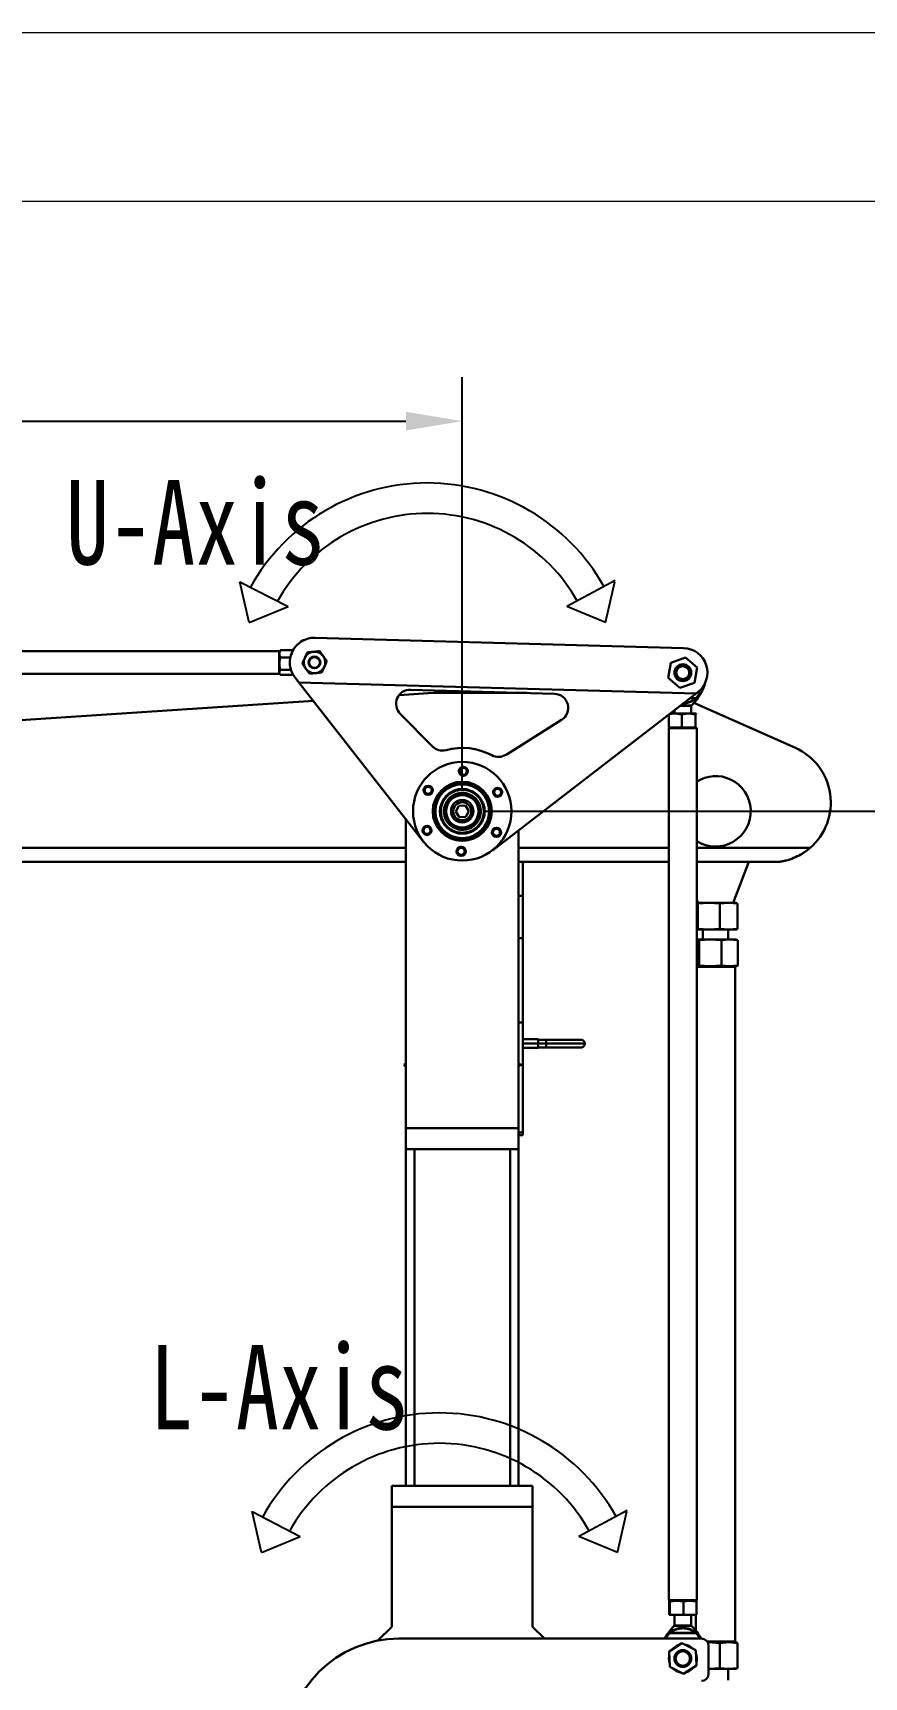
# Model space of a CAD drawing. Header units: millimetres. Extents: x -2601 to 21461, y 11492 to 21077.
# Drawn here: x 16254 to 16844, y 15694 to 16862 of the extents above; entities that cross this region are included whole.
import ezdxf

# ---------------------------------------------------------------- set-up
doc = ezdxf.new("R2010")
doc.units = ezdxf.units.MM
doc.header["$PDSIZE"] = -1
doc.layers.add('文字层', color=7, linetype='Continuous', lineweight=25)
doc.styles.get("Standard").update_dxf_attribs({"font": ''})
doc.styles.get('Standard').set_extended_font_data('HYSWLongFangSong')
doc.dimstyles.new('ISO-25', dxfattribs={"dimscale": 25, "dimtxt": 3.5, "dimasz": 1.6, "dimexe": 1.25, "dimexo": 0.625, "dimtad": 1, "dimdec": 0, "dimzin": 9, "dimdsep": 46, "dimtxsty": 'Standard', "dimcen": 2.5, "dimadec": 0, "dimazin": 2, "dimtfac": 1, "dimtdec": 0, "dimtofl": 0, "dimtmove": 0, "dimatfit": 3, "dimfxl": 1, "dimarcsym": 0})

# ---------------------------------------------------------------- blocks, each defined once
blk = doc.blocks.new('*D81')
at = {"color": 0, "lineweight": -2}
for p, q in [((15808.9, 16324.8), (15808.9, 16617.5)), ((16558.9, 16324.8), (16558.9, 16617.5)), ((15848.9, 16586.2), (16518.9, 16586.2))]:
    blk.add_line(p, q, dxfattribs=at)
at = {"color": 0}
for points in [[(15848.9, 16592.9), (15848.9, 16579.6), (15808.9, 16586.2)], [(16518.9, 16592.9), (16518.9, 16579.6), (16558.9, 16586.2)]]:
    blk.add_solid(points, dxfattribs=at)
at = {"layer": 'Defpoints', "color": 0}
for p in [(16558.9, 16586.2), (15808.9, 16309.2), (16558.9, 16309.2)]:
    blk.add_point(p, dxfattribs=at)
at = {"color": 0, "insert": (16183.9, 16645.6), "char_height": 87.5, "attachment_point": 5}
blk.add_mtext('750', dxfattribs=at)
blk = doc.blocks.new('*D82')
at = {"color": 0, "lineweight": -2}
for p, q in [((16574.6, 16309.2), (17450.9, 16309.2)), ((17419.7, 16269.2), (17419.7, 15649.2)), ((16574.6, 15609.2), (17450.9, 15609.2))]:
    blk.add_line(p, q, dxfattribs=at)
at = {"color": 0}
for points in [[(17413, 16269.2), (17426.4, 16269.2), (17419.7, 16309.2)], [(17413, 15649.2), (17426.4, 15649.2), (17419.7, 15609.2)]]:
    blk.add_solid(points, dxfattribs=at)
at = {"layer": 'Defpoints', "color": 0}
for p in [(16558.9, 16309.2), (16558.9, 15609.2), (17419.7, 15609.2)]:
    blk.add_point(p, dxfattribs=at)
at = {"color": 0, "insert": (17360.3, 15988.4), "char_height": 87.5, "attachment_point": 5, "rotation": 90}
blk.add_mtext('700', dxfattribs=at)
blk = doc.blocks.new('*D90')
at = {"color": 0, "lineweight": -2}
for p, q in [((15767.6, 16488.4), (14855.4, 16488.4)), ((14886.6, 16448.4), (14886.6, 15064.7)), ((16399.8, 15024.7), (14855.4, 15024.7))]:
    blk.add_line(p, q, dxfattribs=at)
at = {"color": 0}
for points in [[(14880, 16448.4), (14893.3, 16448.4), (14886.6, 16488.4)], [(14880, 15064.7), (14893.3, 15064.7), (14886.6, 15024.7)]]:
    blk.add_solid(points, dxfattribs=at)
at = {"layer": 'Defpoints', "color": 0}
for p in [(15783.2, 16488.4), (14886.6, 15024.7), (16415.4, 15024.7)]:
    blk.add_point(p, dxfattribs=at)
at = {"color": 0, "insert": (14827.3, 15774), "char_height": 87.5, "attachment_point": 5, "rotation": 90}
blk.add_mtext('1464', dxfattribs=at)
blk = doc.blocks.new('222')
for p, q in [((8104.5, 1227.3), (8097.8, 1256.3)), ((8097.8, 1256.3), (8132, 1238.6)), ((8364.4, 1257.1), (8330, 1238.6)), ((8357.5, 1227.3), (8364.2, 1256.3)), ((8104.5, 1227.3), (8132, 1238.6)), ((8357.5, 1227.3), (8330, 1238.6))]:
    blk.add_line(p, q)
for radius, end in [(143.8, 150.9432), (122.2, 150.6282)]:
    blk.add_arc((8231, 1182.6), radius, 29.2015, end)

msp = doc.modelspace()

# ---------------------------------------------------------------- linework, layer by layer
at = {"color": 0, "linetype": 'Continuous', "lineweight": 0}
msp.add_line((21461.3, 16861.9), (14356.8, 16861.9), dxfattribs=at)
at = {"color": 0, "linetype": 'Continuous', "lineweight": 15}
msp.add_line((21341.7, 16742.3), (14476.4, 16742.3), dxfattribs=at)
at = {"color": 161, "linetype": 'Continuous', "lineweight": 30, "true_color": 0x67adff}
for p, q in [((16444, 16429.7), (16443.9, 16429.4)), ((16443.9, 16429.4), (16444, 16429.3)), ((16445, 16430.3), (16445.2, 16430.1)), ((16445.2, 16430.1), (16445.2, 16430)), ((16446.4, 16430.8), (16446, 16430.9)), ((16446.4, 16430.7), (16446.4, 16430.8)), ((16716.1, 16425.1), (16454.4, 16432.4)), ((16428.9, 16422.9), (15828.9, 16422.9)), ((16429.4, 16423.2), (16428.9, 16422.5)), ((16428.9, 16422.9), (16428.9, 16406.9)), ((16429.6, 16423.6), (16429.4, 16423.2)), ((16437.8, 16423.6), (16429.6, 16423.6)), ((16436.8, 16418.5), (16429.6, 16418.5)), ((16437.3, 16420.6), (16438, 16421.7)), ((16437.8, 16423.6), (16438, 16422.9)), ((16437.9, 16423.2), (16437.8, 16423.6)), ((16438.1, 16423.1), (16438, 16423.3)), ((16717.6, 16418.4), (16707.2, 16414.7)), ((16725.9, 16411.2), (16717.6, 16418.4)), ((15828.9, 16406.9), (16428.9, 16406.9)), ((16428.9, 16407.3), (16429.4, 16406.5)), ((16437.2, 16409.7), (16429.6, 16409.7)), ((16437.8, 16406.1), (16429.6, 16406.1)), ((16438, 16406.6), (16437.8, 16406.1)), ((16438, 16406.5), (16438.1, 16406.6)), ((16440.2, 16404.1), (16442.8, 16400.7)), ((16707.2, 16414.7), (16705.3, 16403.9)), ((16705.3, 16403.9), (16713.6, 16396.8)), ((16723.9, 16400.5), (16725.9, 16411.2)), ((16442.8, 16400.7), (16725.1, 16392.8)), ((16442.8, 16400.7), (16531.4, 16287.6)), ((16514, 16391.6), (16538.2, 16393.2)), ((16522.2, 16395.5), (16624.5, 16392.6)), ((16538.2, 16393.2), (16604.9, 16393.2)), ((16580.3, 16281.4), (16725.1, 16392.8)), ((16713.6, 16396.8), (16723.9, 16400.5)), ((16725.1, 16392.8), (16726.3, 16393.7)), ((15814, 16345.6), (16453.1, 16387.6)), ((16709.6, 16380.9), (16709.6, 16378.6)), ((16713.9, 16384.2), (16721.7, 16384.2)), ((16720.6, 16389.4), (16724.8, 16389.4)), ((16720.8, 16389.5), (16725.1, 16389.5)), ((16721.6, 16384.1), (16721.6, 16378.6)), ((16723.5, 16386.3), (16795.6, 16354.3)), ((16537.8, 16355.3), (16514.8, 16378.4)), ((16629.5, 16374.1), (16590, 16349.3)), ((16705.7, 16368.6), (16705.7, 16377.9)), ((16710.2, 16378.6), (16705.9, 16378.1)), ((16706.6, 16378.6), (16710.2, 16378.6)), ((16714.8, 16378), (16710.2, 16378.6)), ((16710.2, 16378.6), (16719.7, 16378.6)), ((16719.7, 16378.6), (16714.8, 16378)), ((16714.8, 16368.6), (16714.8, 16378)), ((16724.7, 16378), (16719.7, 16378.6)), ((16719.7, 16378.6), (16725.1, 16378.6)), ((16725.1, 16378.6), (16724.7, 16378)), ((16724.7, 16368.6), (16724.7, 16378)), ((16725.1, 16378.6), (16725.1, 16378.6)), ((16725.1, 16378.5), (16725.1, 16378.6)), ((16706.1, 16368.6), (16705.6, 16368.1)), ((16705.6, 16368.1), (16705.6, 15749.1)), ((16714.8, 16368.6), (16705.7, 16368.6)), ((16725.6, 16368.1), (16710.3, 16368.1)), ((16724.7, 16368.6), (16714.8, 16368.6)), ((16725.1, 16368.6), (16724.7, 16368.6)), ((16725.6, 16368.1), (16725.1, 16368.6)), ((16725.6, 15749.1), (16725.6, 16368.1)), ((16557.9, 16330.1), (16557.8, 16330)), ((16556.5, 16313), (16554.4, 16309)), ((16561.1, 16313.2), (16556.5, 16313)), ((16563.5, 16309.3), (16561.1, 16313.2)), ((16518.9, 16303.5), (16518.9, 16084.2)), ((16554.4, 16309), (16556.8, 16305.1)), ((16556.8, 16305.1), (16561.4, 16305.3)), ((16561.4, 16305.3), (16563.5, 16309.3)), ((16598.9, 16084.2), (16598.9, 16295.8)), ((15823.9, 16283.2), (16518.9, 16283.2)), ((16598.9, 16283.2), (16705.6, 16283.2)), ((16725.6, 16283.2), (16806, 16283.2)), ((15867.6, 16273.2), (16518.9, 16273.2)), ((16598.9, 16273.2), (16705.6, 16273.2)), ((16601.9, 16249.2), (16601.9, 16273.2)), ((16725.6, 16273.2), (16782.9, 16273.2)), ((16762.6, 16273.2), (16751.4, 16244.2)), ((16598.9, 16249.2), (16601.9, 16249.2)), ((16601.9, 16249.2), (16601.9, 16219.2)), ((16726.4, 16244.2), (16725.6, 16246.4)), ((16726.4, 16244.2), (16725.6, 16244.2)), ((16726.4, 16243.6), (16734.2, 16244.2)), ((16751.4, 16244.2), (16726.4, 16244.2)), ((16726.4, 16243.6), (16726.4, 16225.7)), ((16734.2, 16244.2), (16741.9, 16243.6)), ((16741.9, 16243.6), (16748.2, 16244.2)), ((16741.9, 16243.6), (16741.9, 16225.7)), ((16748.2, 16244.2), (16754.5, 16243.6)), ((16753.2, 16244.2), (16751.4, 16244.2)), ((16753.5, 16244.1), (16753.2, 16244.2)), ((16754.5, 16243.6), (16754.5, 16225.7)), ((16601.9, 16219.2), (16598.9, 16219.2)), ((16601.9, 16159.2), (16601.9, 16219.2)), ((16734.2, 16225.2), (16725.6, 16225.2)), ((16735.1, 16218.2), (16725.6, 16218.2)), ((16734.2, 16225.2), (16726.4, 16225.7)), ((16727.2, 16217.6), (16735.1, 16218.2)), ((16727.2, 16217.6), (16727.2, 16199.7)), ((16729.9, 16225.2), (16729.9, 16218.2)), ((16741.9, 16225.7), (16734.2, 16225.2)), ((16748.2, 16225.2), (16734.2, 16225.2)), ((16735.1, 16218.2), (16743, 16217.6)), ((16748.9, 16218.2), (16735.1, 16218.2)), ((16748.2, 16225.2), (16741.9, 16225.7)), ((16743, 16217.6), (16748.9, 16218.2)), ((16743, 16217.6), (16743, 16199.7)), ((16747.9, 16218.2), (16747.9, 16225.2)), ((16754.5, 16225.7), (16748.2, 16225.2)), ((16753.2, 16225.2), (16748.2, 16225.2)), ((16748.9, 16218.2), (16754.8, 16217.6)), ((16753.2, 16218.2), (16748.9, 16218.2)), ((16753.2, 16225.2), (16753.5, 16225.2)), ((16753.7, 16218), (16753.2, 16218.2)), ((16754.8, 16217.6), (16754.8, 16199.7)), ((16735.1, 16199.2), (16725.6, 16199.2)), ((16752.9, 16198.7), (16725.6, 16198.7)), ((16735.1, 16199.2), (16727.2, 16199.7)), ((16743, 16199.7), (16735.1, 16199.2)), ((16748.9, 16199.2), (16735.1, 16199.2)), ((16748.9, 16199.2), (16743, 16199.7)), ((16754.8, 16199.7), (16748.9, 16199.2)), ((16753.2, 16199.2), (16748.9, 16199.2)), ((16752.9, 16198.7), (16752.4, 16199.2)), ((16752.9, 15719.7), (16752.9, 16198.7)), ((16753.2, 16199.2), (16753.7, 16199.3)), ((16598.9, 16159.2), (16601.9, 16159.2)), ((16601.9, 16159.2), (16601.9, 16129.2)), ((16612.9, 16147.3), (16601.9, 16147.3)), ((16612.9, 16144.3), (16612.9, 16147.3)), ((16618.4, 16147), (16612.9, 16147)), ((16618.4, 16144.3), (16618.4, 16147)), ((16612.9, 16144.3), (16601.9, 16144.3)), ((16601.9, 16141.3), (16612.9, 16141.3)), ((16601.9, 16141.2), (16612.9, 16141.2)), ((16612.9, 16141.3), (16612.9, 16144.3)), ((16618.4, 16144.3), (16612.9, 16144.3)), ((16612.9, 16141.5), (16618.4, 16141.5)), ((16612.9, 16141.4), (16618.4, 16141.4)), ((16612.9, 16141.3), (16612.9, 16141.2)), ((16618.4, 16144.3), (16618.4, 16141.5)), ((16618.4, 16141.5), (16618.4, 16141.4)), ((16518.9, 16127.7), (16517.5, 16129.1)), ((16600.4, 16129.1), (16598.9, 16127.7)), ((16601.9, 16129.2), (16600.3, 16129.2)), ((16601.9, 16081.2), (16601.9, 16129.2)), ((16518.9, 16084.2), (16598.9, 16084.2)), ((16518.9, 16069.2), (16518.9, 16084.2)), ((16598.9, 16084.2), (16598.9, 16069.2)), ((16598.9, 16081.2), (16601.9, 16081.2)), ((16601.9, 16079.2), (16598.9, 16079.2)), ((16601.9, 16081.2), (16601.9, 16079.2)), ((16598.9, 16069.2), (16518.9, 16069.2)), ((16518.9, 16069.2), (16518.9, 15830.2)), ((16524.9, 16069.2), (16524.9, 15830.2)), ((16592.9, 16069.2), (16592.9, 15830.2)), ((16598.9, 16069.2), (16598.9, 15830.2)), ((16508.9, 15815.2), (16508.9, 15830.2)), ((16508.9, 15830.2), (16608.9, 15830.2)), ((16608.9, 15815.2), (16608.9, 15830.2)), ((16608.9, 15815.2), (16508.9, 15815.2)), ((16508.9, 15730.2), (16508.9, 15815.2)), ((16608.9, 15730.2), (16608.9, 15815.2)), ((16705.6, 15749.1), (16706.1, 15748.6)), ((16705.6, 15749.1), (16710.3, 15749.1)), ((16706.1, 15748.6), (16705.9, 15748)), ((16705.9, 15738.6), (16705.9, 15748)), ((16706.3, 15738.6), (16705.9, 15738.6)), ((16706.3, 15748), (16706.1, 15748.6)), ((16706.1, 15748.6), (16711.2, 15748.6)), ((16706.1, 15748.6), (16706.1, 15748.6)), ((16710.6, 15748.6), (16706.1, 15748.6)), ((16711.2, 15748.6), (16706.3, 15748)), ((16706.3, 15738.6), (16706.3, 15748)), ((16716, 15738.6), (16706.3, 15738.6)), ((16709.6, 15731.1), (16709.6, 15738.6)), ((16716, 15748), (16711.2, 15748.6)), ((16711.2, 15748.6), (16720.7, 15748.6)), ((16720.7, 15748.6), (16716, 15748)), ((16716, 15738.6), (16716, 15748)), ((16725.3, 15738.6), (16716, 15738.6)), ((16725.3, 15748), (16720.7, 15748.6)), ((16721.6, 15731.1), (16721.6, 15738.6)), ((16724.9, 15738.6), (16724.9, 15727.2)), ((16725.1, 15748.6), (16725.6, 15749.1)), ((16725.1, 15748.5), (16725.3, 15748)), ((16725.3, 15738.6), (16725.3, 15748)), ((16508.9, 15730.2), (16499, 15720.3)), ((16617.4, 15721.7), (16608.9, 15730.2)), ((16728.9, 15721.7), (16513.9, 15721.7)), ((16715, 15718.5), (16705.8, 15712.6)), ((16706.1, 15725.6), (16725.1, 15725.6)), ((16706.4, 15725.8), (16724.8, 15725.8)), ((16724.8, 15713.5), (16715, 15718.5)), ((16732.9, 15719.7), (16752.9, 15719.7)), ((16733.2, 15719.1), (16734.2, 15719.2)), ((16734.2, 15719.2), (16733.3, 15719.2)), ((16733.9, 15696.7), (16733.9, 15716.7)), ((16734.2, 15719.2), (16742, 15718.6)), ((16748.3, 15719.2), (16734.2, 15719.2)), ((16742, 15718.6), (16748.3, 15719.2)), ((16742, 15718.6), (16742, 15700.7)), ((16748.3, 15719.2), (16754.5, 15718.6)), ((16753.2, 15719.2), (16748.3, 15719.2)), ((16752.4, 15719.2), (16752.9, 15719.7)), ((16753.5, 15719.1), (16753.2, 15719.2)), ((16754.5, 15718.6), (16754.5, 15700.7)), ((16705.8, 15712.6), (16706.4, 15701.6)), ((16725.4, 15702.6), (16724.8, 15713.5)), ((16706.4, 15701.6), (16716.1, 15696.6)), ((16716.1, 15696.6), (16725.4, 15702.6)), ((16734.2, 15700.2), (16733.9, 15700.2)), ((16734.2, 15700.2), (16733.9, 15700.2)), ((16742, 15700.7), (16734.2, 15700.2)), ((16748.3, 15700.2), (16734.2, 15700.2)), ((16748.3, 15700.2), (16742, 15700.7)), ((16747.9, 15692.2), (16747.9, 15700.2)), ((16754.5, 15700.7), (16748.3, 15700.2)), ((16753.2, 15700.2), (16748.3, 15700.2)), ((16753.2, 15700.2), (16753.5, 15700.2))]:
    msp.add_line(p, q, dxfattribs=at)
at = {"color": 161, "linetype": 'Continuous', "lineweight": 30, "true_color": 0x67adff, "flags": 128}
for points in [[(16443.9, 16429.4), (16444, 16429.5), (16444.3, 16429.6), (16444.7, 16429.8), (16445.2, 16430.1)], [(16444, 16429.7), (16444.1, 16429.8), (16444.3, 16429.9), (16444.6, 16430.1), (16445, 16430.3)], [(16445, 16430.3), (16445.4, 16430.5), (16445.7, 16430.7), (16445.9, 16430.8), (16446, 16430.9)], [(16445.2, 16430.1), (16445.6, 16430.4), (16446, 16430.6), (16446.3, 16430.7), (16446.4, 16430.8)], [(16713.8, 16384.1), (16714, 16384.1), (16715.6, 16384.1), (16717.1, 16384.1), (16718.6, 16384.1), (16719.8, 16384.1), (16720.8, 16384.1), (16721.4, 16384.1), (16721.6, 16384.1)], [(16710.3, 16368.1), (16708.8, 16368.1), (16707.5, 16368.1), (16706.6, 16368.1), (16705.9, 16368.1), (16705.6, 16368.1), (16705.6, 16368.1)], [(16618.4, 16144.3), (16621.6, 16144.3), (16624.8, 16144.3), (16627.8, 16144.3), (16630.8, 16144.3), (16633.6, 16144.3), (16636.1, 16144.3), (16638.4, 16144.3), (16640.5, 16144.3), (16642.3, 16144.3), (16643.7, 16144.3), (16644.8, 16144.2), (16645.5, 16144.2), (16645.9, 16144.2), (16645.9, 16144.2)], [(16517.5, 16129.1), (16517.6, 16129.1), (16517.9, 16129.4), (16518.2, 16129.8), (16518.8, 16130.3), (16518.9, 16130.5)], [(16598.9, 16130.5), (16599.1, 16130.3), (16599.6, 16129.8), (16600, 16129.4), (16600.3, 16129.1), (16600.4, 16129.1)], [(16710.3, 15749.1), (16712, 15749.1), (16713.8, 15749.1), (16715.7, 15749.1), (16717.6, 15749.1), (16719.4, 15749.1), (16721.1, 15749.1), (16722.6, 15749.1), (16723.8, 15749.1), (16724.7, 15749.1), (16725.3, 15749.1), (16725.6, 15749.1), (16725.6, 15749.1)], [(16725.1, 15748.6), (16725, 15748.6), (16724.5, 15748.6), (16723.7, 15748.6), (16722.5, 15748.6), (16721.1, 15748.6), (16719.5, 15748.6), (16717.7, 15748.6), (16715.9, 15748.6), (16714, 15748.6), (16712.2, 15748.6), (16710.6, 15748.6)], [(16720.7, 15748.6), (16721.7, 15748.6), (16722.6, 15748.6), (16723.3, 15748.6), (16724, 15748.6), (16724.5, 15748.6), (16724.9, 15748.6), (16725.1, 15748.6), (16725.1, 15748.6)], [(16721.7, 15730.9), (16721.5, 15730.9), (16721, 15730.9), (16720.1, 15730.9), (16719, 15730.9), (16717.7, 15730.9), (16716.3, 15730.9), (16714.9, 15730.9), (16713.4, 15730.9), (16712.2, 15730.9), (16711.1, 15730.9), (16710.2, 15730.9), (16709.7, 15730.9), (16709.5, 15730.9)], [(16721.6, 15731.1), (16721.4, 15731.1), (16720.8, 15731.1), (16719.8, 15731.1), (16718.6, 15731.1), (16717.1, 15731.1), (16715.6, 15731.1), (16714, 15731.1), (16712.6, 15731.1), (16711.4, 15731.1), (16710.4, 15731.1), (16709.8, 15731.1), (16709.6, 15731.1)], [(16705.6, 15707.5), (16705.8, 15709.4), (16705.9, 15710.2)], [(16706.3, 15704), (16705.8, 15705.7), (16705.6, 15707.5)]]:
    msp.add_lwpolyline(points, dxfattribs=at)
at = {"color": 161, "linetype": 'Continuous', "lineweight": 30, "true_color": 0x67adff}
for centre, radius in [((16453.9, 16414.9), 4.19), ((16453.9, 16414.9), 3.8), ((16715.6, 16407.6), 6), ((16715.6, 16407.6), 5.05), ((16715.6, 16407.6), 4.6), ((16558.9, 16309.2), 35), ((16559.7, 16337.6), 3.25), ((16559.7, 16337.6), 2.5), ((16534.7, 16324.1), 3.25), ((16534.7, 16324.1), 2.5), ((16558.9, 16309.2), 21), ((16558.9, 16309.2), 20.6), ((16558.9, 16309.2), 20.4), ((16558.9, 16309.2), 20.2), ((16558.9, 16309.2), 20), ((16558.9, 16309.2), 19.9), ((16558.9, 16309.2), 19.1), ((16558.9, 16309.2), 15.6), ((16558.9, 16309.2), 15.4), ((16584, 16322.7), 3.25), ((16584, 16322.7), 2.5), ((16558.9, 16309.2), 12.5), ((16558.9, 16309.2), 11.5), ((16558.9, 16309.2), 8), ((16558.9, 16309.2), 6.43), ((16533.9, 16295.6), 3.25), ((16533.9, 16295.6), 2.5), ((16583.2, 16294.2), 3.25), ((16583.2, 16294.2), 2.5), ((16558.1, 16280.7), 3.25), ((16558.1, 16280.7), 2.5), ((16715.6, 15707.6), 6), ((16715.6, 15707.6), 5.1)]:
    msp.add_circle(centre, radius, dxfattribs=at)
for centre, radius, start, end in [((16453.9, 16414.9), 17.5, 88.402, 218.0587), ((16453.9, 16414.9), 7.62, 155.9799, 215.9799), ((16453.9, 16414.9), 7.62, 95.9799, 155.9799), ((16453.9, 16414.9), 7.62, 35.9799, 95.9799), ((16453.9, 16414.9), 7.62, 335.9799, 35.9799), ((16715.6, 16407.6), 17.5, 307.5687, 88.402), ((16453.9, 16414.9), 7.62, 215.9799, 275.9799), ((16453.9, 16414.9), 7.62, 275.9799, 335.9799), ((16521.9, 16385.5), 10, 88.402, 224.8036), ((16624.2, 16382.6), 10, 302.1407, 88.402), ((16721.8, 16384.1), 0.2, 134.7159, 180.0002), ((16724.7, 16389.1), 0.287, 357.1127, 60.8564), ((16704.3, 16362.9), 33.8, 51.759, 52.0803), ((16544.9, 16362.3), 10, 224.8036, 284.8036), ((16558.9, 16309.2), 45, 62.1407, 104.8036), ((16584.6, 16357.8), 10, 242.1407, 302.1407), ((16778.3, 16315.4), 42.5, 310.6421, 66), ((16738.9, 16309.2), 25, 65.0339, 122.2817), ((16738.9, 16309.2), 25, 237.7187, 65.0339), ((16709.4, 15731.1), 0.2, 314.7159, 0.0002), ((16721.8, 15731.1), 0.2, 180.0002, 225.2845), ((16513.9, 15641.7), 80, 90, 180), ((16712.4, 15733.8), 10.3, 231.3643, 232.4184), ((16706.5, 15726), 0.295, 179.064, 239.8921), ((16715.6, 15707.6), 10, 104.6717, 141.0614), ((16715.6, 15707.6), 10, 44.6717, 81.0614), ((16724.7, 15726), 0.295, 300.1079, 0.936), ((16809, 15619.1), 135.6, 128.1578, 128.2378), ((16728.9, 15716.7), 5, 0, 90), ((16715.6, 15707.6), 10, 344.6716, 21.0615), ((16715.6, 15707.6), 10, 224.6717, 261.0615), ((16715.6, 15707.6), 10, 284.6716, 321.2398), ((16728.9, 15696.7), 5, 270, 0)]:
    msp.add_arc(centre, radius, start, end, dxfattribs=at)
for points, knots in [([(16428.9, 16421), (16428.9, 16421.1), (16429, 16422), (16429.3, 16422.8), (16429.6, 16423.6)], [0, 0, 0, 0, 0.070219, 1, 1, 1, 1]), ([(16429.6, 16418.5), (16429.4, 16418.9), (16429.1, 16419.7), (16429, 16420.6), (16428.9, 16421)], [0, 0, 0, 0, 0.49547, 1, 1, 1, 1]), ([(16428.9, 16414.1), (16429, 16415.2), (16429.1, 16416.7), (16429.5, 16418.2), (16429.6, 16418.5)], [0, 0, 0, 0, 0.784885, 1, 1, 1, 1]), ([(16439.2, 16424), (16439, 16423.9), (16438.7, 16423.7), (16438.4, 16423.4), (16438.2, 16423.2)], [0, 0, 0, 0, 0.388984, 1, 1, 1, 1]), ([(16447, 16418), (16446.8, 16417.7), (16446.2, 16416.3), (16445.7, 16415), (16445.2, 16414)], [0, 0, 0, 0, 0.235083, 1, 1, 1, 1]), ([(16448.8, 16422), (16448.7, 16421.7), (16448.1, 16420.4), (16447.5, 16419), (16447, 16418)], [0, 0, 0, 0, 0.2151, 1, 1, 1, 1]), ([(16453.2, 16422.4), (16453, 16422.4), (16451.6, 16422.3), (16450.1, 16422.1), (16448.8, 16422)], [0, 0, 0, 0, 0.070204, 1, 1, 1, 1]), ([(16457.5, 16422.9), (16456.8, 16422.8), (16455.4, 16422.7), (16453.9, 16422.5), (16453.2, 16422.4)], [0, 0, 0, 0, 0.49539, 1, 1, 1, 1]), ([(16460.1, 16419.3), (16460, 16419.4), (16459.2, 16420.6), (16458.3, 16421.8), (16457.5, 16422.9)], [0, 0, 0, 0, 0.070214, 1, 1, 1, 1]), ([(16462.7, 16415.8), (16462.3, 16416.4), (16461.4, 16417.5), (16460.6, 16418.7), (16460.1, 16419.3)], [0, 0, 0, 0, 0.495462, 1, 1, 1, 1]), ([(16460.9, 16411.8), (16461.4, 16412.8), (16462, 16414.2), (16462.6, 16415.5), (16462.7, 16415.8)], [0, 0, 0, 0, 0.784839, 1, 1, 1, 1]), ([(16429.6, 16409.7), (16429.3, 16410.8), (16429, 16412.3), (16429, 16413.7), (16428.9, 16414.1)], [0, 0, 0, 0, 0.764951, 1, 1, 1, 1]), ([(16428.9, 16407.9), (16428.9, 16408), (16429, 16408.6), (16429.3, 16409.2), (16429.6, 16409.7)], [0, 0, 0, 0, 0.07025, 1, 1, 1, 1]), ([(16429.6, 16406.1), (16429.4, 16406.4), (16429.1, 16407), (16429, 16407.6), (16428.9, 16407.9)], [0, 0, 0, 0, 0.495441, 1, 1, 1, 1]), ([(16439.1, 16405.8), (16438.8, 16406.1), (16438.4, 16406.3), (16438.1, 16406.5), (16438.1, 16406.6)], [0, 0, 0, 0, 0.982135, 1, 1, 1, 1]), ([(16445.2, 16414), (16445.6, 16413.4), (16446.5, 16412.2), (16447.3, 16411), (16447.8, 16410.4)], [0, 0, 0, 0, 0.495483, 1, 1, 1, 1]), ([(16447.8, 16410.4), (16447.8, 16410.3), (16448.7, 16409.1), (16449.6, 16407.9), (16450.4, 16406.8)], [0, 0, 0, 0, 0.0702521, 1, 1, 1, 1]), ([(16450.4, 16406.8), (16451.1, 16406.9), (16452.5, 16407.1), (16454, 16407.2), (16454.7, 16407.3)], [0, 0, 0, 0, 0.49539, 1, 1, 1, 1]), ([(16454.7, 16407.3), (16454.8, 16407.3), (16456.3, 16407.5), (16457.8, 16407.6), (16459.1, 16407.8)], [0, 0, 0, 0, 0.070202, 1, 1, 1, 1]), ([(16459.1, 16407.8), (16459.6, 16408.8), (16460.2, 16410.1), (16460.8, 16411.5), (16460.9, 16411.8)], [0, 0, 0, 0, 0.764941, 1, 1, 1, 1]), ([(16731.5, 16400.5), (16731.3, 16399.7), (16730.6, 16397.3), (16728.6, 16393.2), (16725.6, 16388.5), (16723, 16385.7), (16721.7, 16384.2)], [0, 0, 0, 0, 0.133443, 0.391722, 0.697937, 1, 1, 1, 1]), ([(16729.6, 16397.1), (16729.6, 16397), (16729.2, 16396.1), (16728.5, 16394.7), (16727.4, 16392.8), (16726.3, 16391.1), (16725.5, 16390), (16725.1, 16389.5)], [0, 0, 0, 0, 0.037983, 0.311673, 0.561419, 0.77874, 1, 1, 1, 1]), ([(16730.3, 16398.4), (16730.1, 16397.9), (16729.8, 16397), (16728.8, 16394.9), (16727.4, 16392.3), (16725.9, 16390.3), (16725.2, 16389.4)], [0, 0, 0, 0, 0.145217, 0.292676, 0.67809, 1, 1, 1, 1]), ([(16724.9, 16389.1), (16724.1, 16388.5), (16722.6, 16387.5), (16719.8, 16386.4), (16717.7, 16385.9), (16716.4, 16385.9), (16716.1, 16385.9)], [0, 0, 0, 0, 0.341513, 0.642481, 0.908041, 1, 1, 1, 1]), ([(16724.8, 16389.4), (16724, 16388.8), (16722.5, 16387.7), (16719.8, 16386.7), (16717.7, 16386.2), (16716.7, 16386.2), (16716.5, 16386.2)], [0, 0, 0, 0, 0.35575, 0.66821, 0.942858, 1, 1, 1, 1]), ([(16725.1, 16389.5), (16725, 16389.5), (16724.9, 16389.4), (16724.8, 16389.4), (16724.8, 16389.4)], [0, 0, 0, 0, 0.544864, 1, 1, 1, 1]), ([(16725.2, 16389.4), (16725.2, 16389.3), (16725.1, 16389.2), (16725, 16389.2), (16724.9, 16389.1)], [0, 0, 0, 0, 0.547734, 1, 1, 1, 1]), ([(16579, 16303.8), (16578.6, 16302.6), (16577.8, 16300.1), (16575.7, 16296.7), (16572.9, 16293.6), (16569.4, 16291.1), (16566.2, 16289.6), (16563.4, 16288.9), (16560.7, 16288.4), (16557.4, 16288.3), (16553.6, 16289), (16549.9, 16290.3), (16546.5, 16292.4), (16543.4, 16295.2), (16540.9, 16298.7), (16539.4, 16301.9), (16538.7, 16304.7), (16538.2, 16307.4), (16538.1, 16310.7), (16538.8, 16314.5), (16540.1, 16318.2), (16542.2, 16321.6), (16545, 16324.7), (16548.5, 16327.2), (16551.7, 16328.7), (16554.4, 16329.4), (16557.1, 16329.9), (16560.5, 16330), (16564.3, 16329.3), (16568, 16328), (16571.4, 16325.9), (16574.5, 16323.1), (16577, 16319.6), (16578.5, 16316.4), (16579.2, 16313.7), (16579.7, 16311), (16579.8, 16307.6), (16579.3, 16305.1), (16579, 16303.8)], [0, 0, 0, 0, 0.029126, 0.059993, 0.092146, 0.12498, 0.157814, 0.173911, 0.190008, 0.220876, 0.250002, 0.279126, 0.309993, 0.342145, 0.37498, 0.407814, 0.42391, 0.440007, 0.470877, 0.500001, 0.529126, 0.559994, 0.592146, 0.62498, 0.657814, 0.673908, 0.690008, 0.720876, 0.750003, 0.779126, 0.809994, 0.842145, 0.874981, 0.907815, 0.92391, 0.940008, 0.970877, 1, 1, 1, 1]), ([(16574.3, 16305.1), (16574, 16304.2), (16573.4, 16302.3), (16571.7, 16299.6), (16569.6, 16297.3), (16567, 16295.3), (16564, 16294), (16560.9, 16293.3), (16557.8, 16293.3), (16554.9, 16293.7), (16552.1, 16294.8), (16549.4, 16296.4), (16547.1, 16298.5), (16545.1, 16301.1), (16543.8, 16304.1), (16543.1, 16307.2), (16543, 16310.3), (16543.5, 16313.2), (16544.6, 16316), (16546.1, 16318.7), (16548.3, 16321), (16550.9, 16323), (16553.9, 16324.3), (16557, 16325), (16560.1, 16325.1), (16563, 16324.6), (16565.8, 16323.5), (16568.5, 16322), (16570.8, 16319.8), (16572.7, 16317.2), (16574.1, 16314.2), (16574.8, 16311.1), (16574.9, 16308), (16574.5, 16306), (16574.3, 16305.1)], [0, 0, 0, 0, 0.029128, 0.060002, 0.09216, 0.124998, 0.157841, 0.189998, 0.22087, 0.249999, 0.279127, 0.310002, 0.342158, 0.375, 0.40784, 0.439997, 0.470871, 0.499999, 0.529128, 0.560002, 0.592161, 0.624999, 0.657842, 0.689999, 0.720871, 0.749999, 0.779127, 0.810002, 0.842158, 0.874998, 0.907839, 0.939997, 0.97087, 1, 1, 1, 1]), ([(16573.7, 16305.2), (16573.4, 16304.4), (16572.8, 16302.5), (16571.3, 16300), (16569.2, 16297.7), (16566.7, 16295.9), (16563.8, 16294.6), (16560.8, 16293.9), (16557.8, 16293.9), (16555, 16294.3), (16552.3, 16295.3), (16549.8, 16296.8), (16547.5, 16298.9), (16545.7, 16301.4), (16544.4, 16304.3), (16543.7, 16307.3), (16543.6, 16310.3), (16544.1, 16313.1), (16545.1, 16315.8), (16546.6, 16318.3), (16548.7, 16320.6), (16551.2, 16322.4), (16554.1, 16323.7), (16557.1, 16324.4), (16560.1, 16324.5), (16562.9, 16324), (16565.6, 16323), (16568.1, 16321.5), (16570.4, 16319.4), (16572.2, 16316.9), (16573.5, 16314), (16574.2, 16311), (16574.3, 16308), (16573.9, 16306.2), (16573.7, 16305.2)], [0, 0, 0, 0, 0.0291286, 0.0600034, 0.0921614, 0.1250022, 0.1578425, 0.1899983, 0.2208738, 0.2500005, 0.2791284, 0.3100036, 0.3421598, 0.3750003, 0.40784, 0.4399979, 0.470871, 0.5000002, 0.5291287, 0.5600036, 0.5921616, 0.6250024, 0.6578426, 0.6899985, 0.720874, 0.7500009, 0.7791283, 0.8100036, 0.8421597, 0.8750003, 0.907841, 0.9399978, 0.9708709, 1, 1, 1, 1]), ([(16571.6, 16305.8), (16571.4, 16305), (16570.9, 16303.5), (16569.5, 16301.3), (16567.7, 16299.3), (16565.6, 16297.7), (16563.1, 16296.6), (16560.5, 16296.1), (16558, 16296), (16555.6, 16296.4), (16553.3, 16297.3), (16551.1, 16298.6), (16549.1, 16300.4), (16547.5, 16302.5), (16546.4, 16305), (16545.9, 16307.6), (16545.8, 16310.1), (16546.2, 16312.5), (16547.1, 16314.8), (16548.4, 16317), (16550.1, 16319), (16552.3, 16320.6), (16554.8, 16321.7), (16557.4, 16322.2), (16559.9, 16322.3), (16562.3, 16321.9), (16564.6, 16321), (16566.8, 16319.7), (16568.8, 16318), (16570.4, 16315.8), (16571.5, 16313.3), (16572, 16310.7), (16572.1, 16308.2), (16571.8, 16306.6), (16571.6, 16305.8)], [0, 0, 0, 0, 0.02913, 0.060005, 0.092161, 0.124998, 0.157839, 0.19, 0.22087, 0.249998, 0.279129, 0.310005, 0.342162, 0.375001, 0.407841, 0.439997, 0.470872, 0.5, 0.52913, 0.56, 0.592161, 0.624998, 0.657839, 0.69, 0.720871, 0.749999, 0.77913, 0.810005, 0.842162, 0.875001, 0.907841, 0.939998, 0.970872, 1, 1, 1, 1]), ([(16806, 16283.2), (16805, 16282.3), (16802.9, 16280.6), (16799, 16278.2), (16794.3, 16275.9), (16789.9, 16274.4), (16786.8, 16273.7), (16785.2, 16273.5), (16784, 16273.3), (16783.3, 16273.2), (16783, 16273.2), (16783, 16273.2), (16782.9, 16273.2)], [0, 0, 0, 0, 0.140956, 0.285629, 0.501807, 0.723986, 0.820613, 0.88482, 0.927438, 0.970312, 0.987236, 1, 1, 1, 1]), ([(16725.6, 16243.9), (16725.8, 16243.9), (16726, 16243.8), (16726.3, 16243.6), (16726.4, 16243.6)], [0, 0, 0, 0, 0.587813, 1, 1, 1, 1]), ([(16754.5, 16243.6), (16754.4, 16243.6), (16754, 16243.9), (16753.7, 16244), (16753.4, 16244)], [0, 0, 0, 0, 0.329432, 1, 1, 1, 1]), ([(16726.4, 16225.7), (16726.3, 16225.7), (16726, 16225.5), (16725.8, 16225.4), (16725.6, 16225.4)], [0, 0, 0, 0, 0.41223, 1, 1, 1, 1]), ([(16725.6, 16218), (16726, 16218), (16726.5, 16217.9), (16727, 16217.6), (16727.2, 16217.6)], [0, 0, 0, 0, 0.70735, 1, 1, 1, 1]), ([(16753.4, 16225.3), (16753.7, 16225.3), (16754, 16225.4), (16754.4, 16225.7), (16754.5, 16225.7)], [0, 0, 0, 0, 0.670568, 1, 1, 1, 1]), ([(16754.8, 16217.6), (16754.7, 16217.6), (16754.3, 16217.9), (16753.9, 16217.9), (16753.7, 16217.9)], [0, 0, 0, 0, 0.401423, 1, 1, 1, 1]), ([(16727.2, 16199.7), (16727, 16199.7), (16726.5, 16199.4), (16726, 16199.3), (16725.6, 16199.3)], [0, 0, 0, 0, 0.292672, 1, 1, 1, 1]), ([(16753.7, 16199.4), (16753.9, 16199.4), (16754.3, 16199.5), (16754.7, 16199.7), (16754.8, 16199.7)], [0, 0, 0, 0, 0.598577, 1, 1, 1, 1]), ([(16645.9, 16144.2), (16645.9, 16144.4), (16645.9, 16144.8), (16645.7, 16145.4), (16645.3, 16146), (16644.8, 16146.4), (16644.4, 16146.7), (16644, 16146.9), (16643.7, 16146.9), (16643.5, 16147), (16643.4, 16147), (16643.3, 16147), (16643.2, 16147), (16643, 16147), (16642.6, 16147), (16641.7, 16147), (16640.6, 16147), (16639.1, 16147), (16637.5, 16147), (16635.5, 16147), (16633.4, 16147), (16631.1, 16147), (16628.6, 16147), (16626, 16147), (16623.3, 16147), (16620.7, 16147), (16619.1, 16147), (16618.4, 16147)], [0, 0, 0, 0, 0.009952, 0.029861, 0.046506, 0.060903, 0.073273, 0.083532, 0.09117, 0.095989, 0.100877, 0.108604, 0.125713, 0.159181, 0.223495, 0.292368, 0.35892, 0.425035, 0.49102, 0.55695, 0.62284, 0.688732, 0.7546, 0.820468, 0.886329, 0.952195, 1, 1, 1, 1]), ([(16618.4, 16141.4), (16618.9, 16141.4), (16620.4, 16141.4), (16622.7, 16141.4), (16625.4, 16141.4), (16628.1, 16141.4), (16630.6, 16141.4), (16633, 16141.4), (16635.1, 16141.4), (16637.1, 16141.4), (16638.8, 16141.4), (16640.3, 16141.4), (16641.5, 16141.4), (16642.4, 16141.5), (16642.9, 16141.5), (16643.2, 16141.5), (16643.3, 16141.5), (16643.5, 16141.5), (16643.6, 16141.5), (16643.9, 16141.6), (16644.5, 16141.8), (16645.1, 16142.2), (16645.7, 16142.9), (16645.9, 16143.6), (16645.9, 16144.1), (16645.9, 16144.2)], [0, 0, 0, 0, 0.034604, 0.100447, 0.166322, 0.232186, 0.298064, 0.36394, 0.429836, 0.495731, 0.561638, 0.627578, 0.69357, 0.759684, 0.826144, 0.872017, 0.892678, 0.901269, 0.906978, 0.913262, 0.929115, 0.947935, 0.968937, 0.989044, 1, 1, 1, 1]), ([(16618.4, 16141.5), (16618.9, 16141.5), (16620.4, 16141.5), (16622.7, 16141.5), (16625.4, 16141.5), (16628.1, 16141.5), (16630.6, 16141.5), (16632.9, 16141.5), (16635.1, 16141.5), (16637.1, 16141.5), (16638.8, 16141.5), (16640.3, 16141.5), (16641.4, 16141.5), (16642.3, 16141.5), (16642.8, 16141.5), (16643, 16141.5), (16643, 16141.5), (16643, 16141.5)], [0, 0, 0, 0, 0.039525, 0.114732, 0.189971, 0.265206, 0.340439, 0.415668, 0.490888, 0.566095, 0.641278, 0.716433, 0.791496, 0.866383, 0.940727, 0.984546, 1, 1, 1, 1]), ([(16702.5, 15721.7), (16702.6, 15721.8), (16703.3, 15723.2), (16705.5, 15726.4), (16708, 15729.2), (16709.5, 15730.9)], [0, 0, 0, 0, 0.0284653, 0.4092825, 1, 1, 1, 1]), ([(16706.2, 15726), (16707.1, 15726.6), (16708.6, 15727.7), (16711.4, 15728.8), (16714.1, 15729.3), (16716.8, 15729.4), (16719.6, 15728.9), (16722.4, 15727.8), (16724.1, 15726.6), (16725, 15726)], [0, 0, 0, 0, 0.165724, 0.306853, 0.432041, 0.55095, 0.680726, 0.827104, 1, 1, 1, 1]), ([(16706.4, 15725.8), (16707.2, 15726.4), (16708.7, 15727.4), (16711.5, 15728.5), (16714.1, 15729), (16716.8, 15729.1), (16719.5, 15728.6), (16722.3, 15727.5), (16723.9, 15726.4), (16724.8, 15725.8)], [0, 0, 0, 0, 0.166276, 0.307448, 0.432314, 0.550744, 0.680148, 0.826526, 1, 1, 1, 1]), ([(16728.7, 15721.6), (16727.7, 15723.3), (16725.7, 15726.6), (16723, 15729.5), (16721.7, 15730.9)], [0, 0, 0, 0, 0.503395, 1, 1, 1, 1]), ([(16703.2, 15721.7), (16703.5, 15722.1), (16704.3, 15723.6), (16705.3, 15724.9), (16705.9, 15725.7)], [0, 0, 0, 0, 0.319962, 1, 1, 1, 1]), ([(16703.4, 15721.7), (16703.6, 15721.9), (16704, 15722.7), (16704.9, 15724.1), (16705.7, 15725.1), (16706.1, 15725.6)], [0, 0, 0, 0, 0.1898322, 0.5911987, 1, 1, 1, 1]), ([(16705.9, 15725.7), (16706, 15725.8), (16706.1, 15725.9), (16706.2, 15726), (16706.2, 15726)], [0, 0, 0, 0, 0.547682, 1, 1, 1, 1]), ([(16706.1, 15725.6), (16706.1, 15725.7), (16706.2, 15725.7), (16706.3, 15725.7), (16706.4, 15725.8)], [0, 0, 0, 0, 0.5437254, 1, 1, 1, 1]), ([(16724.8, 15725.8), (16724.9, 15725.7), (16725, 15725.7), (16725.1, 15725.6), (16725.1, 15725.6)], [0, 0, 0, 0, 0.5785359, 1, 1, 1, 1]), ([(16725, 15726), (16725, 15726), (16725.1, 15725.9), (16725.2, 15725.8), (16725.2, 15725.7)], [0, 0, 0, 0, 0.573986, 1, 1, 1, 1]), ([(16725.1, 15725.6), (16725.4, 15725.2), (16726, 15724.4), (16726.8, 15723.2), (16727.4, 15722.3), (16727.7, 15721.8), (16727.8, 15721.7)], [0, 0, 0, 0, 0.313675, 0.621149, 0.928067, 1, 1, 1, 1]), ([(16725.2, 15725.7), (16725.5, 15725.4), (16726, 15724.7), (16726.8, 15723.6), (16727.5, 15722.6), (16727.9, 15721.9), (16728, 15721.7)], [0, 0, 0, 0, 0.25484, 0.530685, 0.826832, 1, 1, 1, 1]), ([(16754.5, 15718.6), (16754.4, 15718.6), (16754, 15718.9), (16753.7, 15719), (16753.5, 15719)], [0, 0, 0, 0, 0.333698, 1, 1, 1, 1]), ([(16753.5, 15700.3), (16753.7, 15700.4), (16754, 15700.4), (16754.4, 15700.7), (16754.5, 15700.7)], [0, 0, 0, 0, 0.666302, 1, 1, 1, 1])]:
    msp.add_open_spline(points, degree=3, knots=knots, dxfattribs=at)

# ---------------------------------------------------------------- block references
at = {"color": 161, "lineweight": 30, "true_color": 0x67adff}
for p in [(8303.1, 15215.9), (8311.7, 14555.6)]:
    msp.add_blockref('222', p, dxfattribs=at)

# ---------------------------------------------------------------- texts
at = {"layer": '文字层', "linetype": 'Continuous', "lineweight": 15, "char_height": 60, "attachment_point": 1}
for s, insert in [('U-Axis', (16277.3, 16544.4)), ('L-Axis', (16336.8, 15930.3))]:
    msp.add_mtext(s, dxfattribs=dict(at, insert=insert))

# ---------------------------------------------------------------- dimensions: what is measured, and where the dimension line sits
dim = msp.add_linear_dim(base=(16558.9, 16586.2), p1=(15808.9, 16309.2), p2=(16558.9, 16309.2), dimstyle='ISO-25')
dim.commit()
dim.dimension.update_dxf_attribs({"geometry": '*D81', "text_midpoint": (16183.9, 16645.6)})
for base, p1, p2, picture, middle in [((14886.6, 15024.7), (15783.2, 16488.4), (16415.4, 15024.7), '*D90', (14886.6, 15774)), ((17419.7, 15609.2), (16558.9, 16309.2), (16558.9, 15609.2), '*D82', (17419.7, 15988.4))]:
    dim = msp.add_linear_dim(base=base, p1=p1, p2=p2, angle=90, dimstyle='ISO-25')
    dim.commit()
    dim.dimension.update_dxf_attribs({"geometry": picture, "text_midpoint": middle, "dimtype": 160})

doc.saveas('drawing.dxf')
